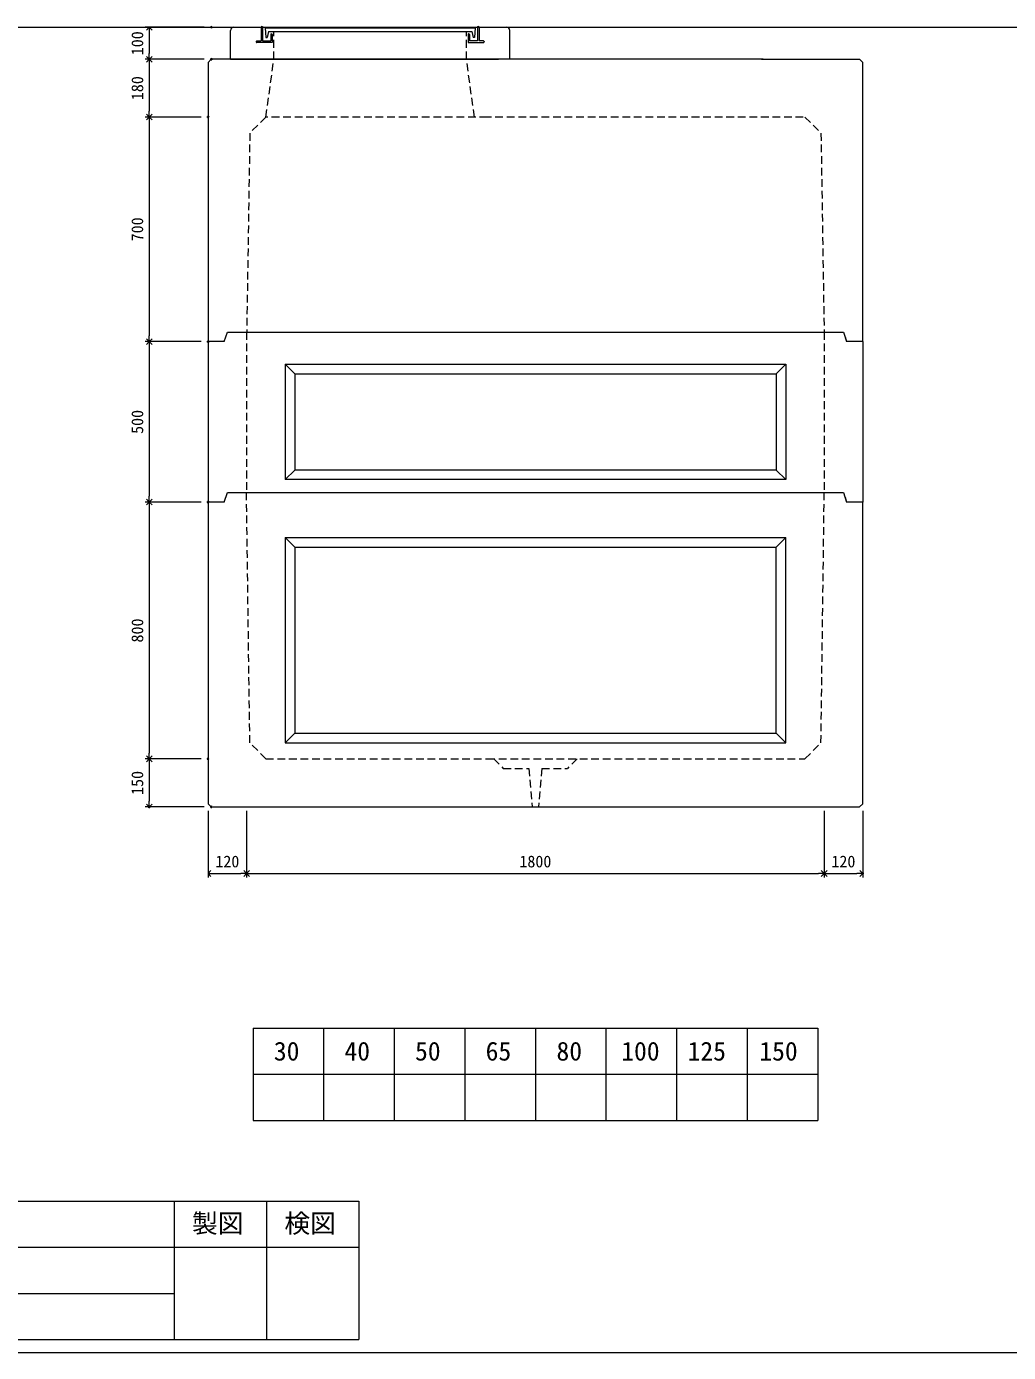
# Model space of a CAD drawing. Units: millimetres, scale not verified. Extents: x -9756 to 9756, y -4649 to 4648.
# Drawn here: x 575 to 3635, y -3902 to 230 of the extents above; entities that cross this region are included whole.
import ezdxf
from ezdxf.enums import TextEntityAlignment as Align

# ---------------------------------------------------------------- set-up
doc = ezdxf.new("R2010")
doc.units = ezdxf.units.MM
doc.header["$LTSCALE"] = 20
doc.header["$PDMODE"] = 32
doc.header["$PDSIZE"] = 4
doc.linetypes.add('DASHED1', pattern=[1.8, 1.2, -0.6])
for name, color, linetype, lineweight in [('0-0_0', 7, 'DASHED1', 5), ('0-2_waku', 7, 'Continuous', 18), ('0-3_gaikei', 7, 'Continuous', 18), ('0-4_kakure', 7, 'DASHED1', 5), ('0-5_sunpou', 7, 'Continuous', 5), ('0-8_uchigawa', 6, 'Continuous', 18), ('0-A_futa', 3, 'Continuous', 18), ('0-B_GL', 4, 'Continuous', 18), ('0-D_文字１', 7, 'Continuous', 18)]:
    doc.layers.add(name, color=color, linetype=linetype, lineweight=lineweight)
doc.layers.add('0-1_Defpoints', color=7, linetype='Continuous')
doc.styles.add('ＭＳ ゴシック', font='')
doc.styles.get('ＭＳ ゴシック').set_extended_font_data('MS Gothic')

# ---------------------------------------------------------------- blocks, each defined once
blk = doc.blocks.new('_Open90')
at = {"layer": '0-5_sunpou'}
blk.add_line((0, 0), (-1, 0), dxfattribs=at)
blk.add_lwpolyline([(-0.5, 0.5), (0, 0), (-0.5, -0.5)], dxfattribs=at)
blk = doc.blocks.new('D96')
at = {"layer": '0-1_Defpoints'}
for p in [(7060.68, 3708.65), (6877.35, 3008.65), (7060.68, 3008.65)]:
    blk.add_point(p, dxfattribs=at)
at = {"layer": '0-5_sunpou'}
for p, q in [((7038.68, 3708.65), (6864.35, 3708.65)), ((6877.35, 3690.65), (6877.35, 3026.65)), ((7038.68, 3008.65), (6864.35, 3008.65))]:
    blk.add_line(p, q, dxfattribs=at)
at = {"layer": '0-5_sunpou', "xscale": 18, "yscale": 18}
for p, rotation in [((6877.35, 3708.65), 90), ((6877.35, 3008.65), 270)]:
    blk.add_blockref('_Open90', p, dxfattribs=dict(at, rotation=rotation))
at = {"layer": '0-5_sunpou', "style": 'ＭＳ ゴシック'}
blk.add_text('700', height=36.66, rotation=90, dxfattribs=at).set_placement((6869.35, 3321.15), align=Align.BOTTOM_LEFT)
blk = doc.blocks.new('D97')
at = {"layer": '0-1_Defpoints'}
for p in [(7060.68, 2508.65), (6877.35, 1708.65), (7060.68, 1708.65)]:
    blk.add_point(p, dxfattribs=at)
at = {"layer": '0-5_sunpou'}
for p, q in [((7038.68, 2508.65), (6864.35, 2508.65)), ((6877.35, 2490.65), (6877.35, 1726.65)), ((7038.68, 1708.65), (6864.35, 1708.65))]:
    blk.add_line(p, q, dxfattribs=at)
at = {"layer": '0-5_sunpou', "xscale": 18, "yscale": 18}
for p, rotation in [((6877.35, 2508.65), 90), ((6877.35, 1708.65), 270)]:
    blk.add_blockref('_Open90', p, dxfattribs=dict(at, rotation=rotation))
at = {"layer": '0-5_sunpou', "style": 'ＭＳ ゴシック'}
blk.add_text('800', height=36.66, rotation=90, dxfattribs=at).set_placement((6869.35, 2071.15), align=Align.BOTTOM_LEFT)
blk = doc.blocks.new('D98')
at = {"layer": '0-1_Defpoints'}
for p in [(7060.68, 1708.65), (6877.35, 1558.65), (7070.68, 1558.65)]:
    blk.add_point(p, dxfattribs=at)
at = {"layer": '0-5_sunpou'}
for p, q in [((7038.68, 1708.65), (6864.35, 1708.65)), ((6877.35, 1690.65), (6877.35, 1576.65)), ((7048.68, 1558.65), (6864.35, 1558.65))]:
    blk.add_line(p, q, dxfattribs=at)
at = {"layer": '0-5_sunpou', "xscale": 18, "yscale": 18}
for p, rotation in [((6877.35, 1708.65), 90), ((6877.35, 1558.65), 270)]:
    blk.add_blockref('_Open90', p, dxfattribs=dict(at, rotation=rotation))
at = {"layer": '0-5_sunpou', "style": 'ＭＳ ゴシック'}
blk.add_text('150', height=36.66, rotation=90, dxfattribs=at).set_placement((6869.35, 1596.15), align=Align.BOTTOM_LEFT)
blk = doc.blocks.new('D99')
at = {"layer": '0-1_Defpoints'}
for p in [(7060.68, 3008.65), (6877.35, 2508.65), (7060.68, 2508.65)]:
    blk.add_point(p, dxfattribs=at)
at = {"layer": '0-5_sunpou'}
for p, q in [((7038.68, 3008.65), (6864.35, 3008.65)), ((6877.35, 2990.65), (6877.35, 2526.65)), ((7038.68, 2508.65), (6864.35, 2508.65))]:
    blk.add_line(p, q, dxfattribs=at)
at = {"layer": '0-5_sunpou', "xscale": 18, "yscale": 18}
for p, rotation in [((6877.35, 3008.65), 90), ((6877.35, 2508.65), 270)]:
    blk.add_blockref('_Open90', p, dxfattribs=dict(at, rotation=rotation))
at = {"layer": '0-5_sunpou', "style": 'ＭＳ ゴシック'}
blk.add_text('500', height=36.66, rotation=90, dxfattribs=at).set_placement((6869.35, 2721.15), align=Align.BOTTOM_LEFT)
blk = doc.blocks.new('D100')
at = {"layer": '0-1_Defpoints'}
for p in [(7070.68, 3988.65), (6877.35, 3888.65), (7070.68, 3888.65)]:
    blk.add_point(p, dxfattribs=at)
at = {"layer": '0-5_sunpou'}
for p, q in [((7048.68, 3988.65), (6864.35, 3988.65)), ((6877.35, 3970.65), (6877.35, 3906.65)), ((7048.68, 3888.65), (6864.35, 3888.65))]:
    blk.add_line(p, q, dxfattribs=at)
at = {"layer": '0-5_sunpou', "xscale": 18, "yscale": 18}
for p, rotation in [((6877.35, 3988.65), 90), ((6877.35, 3888.65), 270)]:
    blk.add_blockref('_Open90', p, dxfattribs=dict(at, rotation=rotation))
at = {"layer": '0-5_sunpou', "style": 'ＭＳ ゴシック'}
blk.add_text('100', height=36.66, rotation=90, dxfattribs=at).set_placement((6869.35, 3901.15), align=Align.BOTTOM_LEFT)
blk = doc.blocks.new('D101')
at = {"layer": '0-1_Defpoints'}
for p in [(7070.68, 3888.65), (6877.35, 3708.65), (7060.68, 3708.65)]:
    blk.add_point(p, dxfattribs=at)
at = {"layer": '0-5_sunpou'}
for p, q in [((7048.68, 3888.65), (6864.35, 3888.65)), ((6877.35, 3870.65), (6877.35, 3726.65)), ((7038.68, 3708.65), (6864.35, 3708.65))]:
    blk.add_line(p, q, dxfattribs=at)
at = {"layer": '0-5_sunpou', "xscale": 18, "yscale": 18}
for p, rotation in [((6877.35, 3888.65), 90), ((6877.35, 3708.65), 270)]:
    blk.add_blockref('_Open90', p, dxfattribs=dict(at, rotation=rotation))
at = {"layer": '0-5_sunpou', "style": 'ＭＳ ゴシック'}
blk.add_text('180', height=36.66, rotation=90, dxfattribs=at).set_placement((6869.35, 3761.15), align=Align.BOTTOM_LEFT)
blk = doc.blocks.new('_Open90_44')
at = {"layer": '0-5_sunpou'}
blk.add_line((0, 0), (-1, 0), dxfattribs=at)
blk.add_lwpolyline([(-0.5, 0.5), (0, 0), (-0.5, -0.5)], dxfattribs=at)
blk = doc.blocks.new('120')
at = {"layer": '0-5_sunpou'}
for p, q in [((-80, 163.97), (-80, -44.26)), ((40, 163.97), (40, -44.26)), ((40, 163.97), (40, -44.26)), ((-62, -31.26), (22, -31.26))]:
    blk.add_line(p, q, dxfattribs=at)
blk.add_point((40, -31.26), dxfattribs=at)
at = {"layer": '0-5_sunpou', "xscale": 18, "yscale": 18, "rotation": 180}
blk.add_blockref('_Open90_44', (-80, -31.26), dxfattribs=at)
at = {"layer": '0-5_sunpou', "xscale": 18, "yscale": 18}
blk.add_blockref('_Open90_44', (40, -31.26), dxfattribs=at)
at = {"layer": '0-5_sunpou', "style": 'ＭＳ ゴシック'}
blk.add_text('120', height=36.66, dxfattribs=at).set_placement((-57.5, -23.26), align=Align.BOTTOM_LEFT)
blk = doc.blocks.new('180')
at = {"layer": '0-5_sunpou'}
for p, q in [((450, 171.45), (450, -36.78)), ((450, 171.45), (450, -36.78)), ((-1332, -23.78), (432, -23.78))]:
    blk.add_line(p, q, dxfattribs=at)
blk.add_point((450, -23.78), dxfattribs=at)
at = {"layer": '0-5_sunpou', "xscale": 18, "yscale": 18, "rotation": 180}
blk.add_blockref('_Open90_44', (-1350, -23.78), dxfattribs=at)
at = {"layer": '0-5_sunpou', "xscale": 18, "yscale": 18}
blk.add_blockref('_Open90_44', (450, -23.78), dxfattribs=at)
at = {"layer": '0-5_sunpou', "style": 'ＭＳ ゴシック'}
blk.add_text('1800', height=36.66, dxfattribs=at).set_placement((-500, -15.78), align=Align.BOTTOM_LEFT)
blk = doc.blocks.new('120120')
at = {"layer": '0-5_sunpou'}
for p, q in [((40, 178.71), (40, -29.52)), ((-62, -16.52), (22, -16.52))]:
    blk.add_line(p, q, dxfattribs=at)
blk.add_point((40, -16.52), dxfattribs=at)
at = {"layer": '0-5_sunpou', "xscale": 18, "yscale": 18, "rotation": 180}
blk.add_blockref('_Open90_44', (-80, -16.52), dxfattribs=at)
at = {"layer": '0-5_sunpou', "xscale": 18, "yscale": 18}
blk.add_blockref('_Open90_44', (40, -16.52), dxfattribs=at)
at = {"layer": '0-5_sunpou', "style": 'ＭＳ ゴシック'}
blk.add_text('120', height=36.66, dxfattribs=at).set_placement((-57.5, -8.52), align=Align.BOTTOM_LEFT)

msp = doc.modelspace()

# ---------------------------------------------------------------- linework, layer by layer
at = {"layer": '0-0_0'}
for p, q in [((2031.11, -2051.63), (2061.11, -2081.63)), ((2291.11, -2051.63), (2261.11, -2081.63)), ((2061.11, -2081.63), (2141.11, -2081.63)), ((2141.11, -2081.63), (2151.11, -2201.63)), ((2181.11, -2081.63), (2171.11, -2201.63)), ((2181.11, -2081.63), (2261.11, -2081.63))]:
    msp.add_line(p, q, dxfattribs=at)
at = {"layer": '0-2_waku'}
for p, q in [((1281.11, -2890.63), (1281.11, -3178.63)), ((1281.11, -2890.63), (1281.11, -3178.63)), ((1281.11, -2890.63), (1281.11, -3178.63)), ((1281.11, -2890.63), (1281.11, -3178.63)), ((1281.11, -2890.63), (3041.11, -2890.63)), ((1501.11, -2890.63), (1501.11, -3178.63)), ((1721.11, -2890.63), (1721.11, -3178.63)), ((1721.11, -2890.63), (1721.11, -3178.63)), ((1941.11, -2890.63), (1941.11, -3178.63)), ((2161.11, -2890.63), (2161.11, -3178.63)), ((2381.11, -2890.63), (2381.11, -3178.63)), ((2601.11, -2890.63), (2601.11, -3178.63)), ((2821.11, -2890.63), (2821.11, -3178.63)), ((3041.11, -2890.63), (3041.11, -3178.63)), ((1281.11, -3034.63), (3041.11, -3034.63)), ((1281.11, -3178.63), (3041.11, -3178.63)), ((-2445.14, -3429.63), (1034.86, -3429.63)), ((-2445.14, -3429.63), (1610.86, -3429.63)), ((1034.86, -3429.63), (1034.86, -3861.63)), ((1322.86, -3429.63), (1322.86, -3861.63)), ((1610.86, -3429.63), (1610.86, -3861.63)), ((-2445.14, -3573.63), (1034.86, -3573.63)), ((-2445.14, -3573.63), (1610.86, -3573.63)), ((-2445.14, -3717.63), (1034.86, -3717.63)), ((-2445.14, -3861.63), (1610.86, -3861.63)), ((-2485.14, -3901.63), (5674.86, -3901.63)), ((-2485.14, -3901.63), (9754.86, -3901.63))]:
    msp.add_line(p, q, dxfattribs=at)
msp.add_lwpolyline([(-2445.14, -3429.63), (-2445.14, -3861.63), (1034.86, -3861.63)], dxfattribs=at)
at = {"layer": '0-3_gaikei'}
for p, q in [((1211.11, 128.37), (1211.11, 218.37)), ((1221.11, 228.37), (1306.11, 228.37)), ((1986.11, 228.37), (2071.11, 228.37)), ((2081.11, 128.37), (2081.11, 218.37)), ((1211.11, 128.37), (1321.11, 128.37)), ((1246.11, 128.37), (2046.11, 128.37)), ((2081.11, 128.37), (1971.11, 128.37)), ((2866.11, 128.37), (3171.11, 128.37)), ((3171.11, 128.37), (3181.11, 118.37)), ((1141.11, 118.37), (1141.11, -751.63)), ((3181.11, -751.63), (3181.11, 118.37)), ((3121.11, -721.63), (3131.11, -751.63)), ((3126.11, -736.63), (3131.11, -751.63)), ((1141.11, -751.63), (1141.11, -1251.63)), ((1191.11, -751.63), (1141.11, -751.63)), ((3181.11, -751.63), (3131.11, -751.63)), ((3181.11, -751.63), (3181.11, -1251.63)), ((3121.11, -1221.63), (3131.11, -1251.63)), ((3126.11, -1236.63), (3131.11, -1251.63)), ((1191.11, -1251.63), (1141.11, -1251.63)), ((3181.11, -1251.63), (3131.11, -1251.63)), ((3181.11, -2191.63), (3181.11, -1251.63)), ((1151.11, -2201.63), (3171.11, -2201.63)), ((3181.11, -2191.63), (3171.11, -2201.63))]:
    msp.add_line(p, q, dxfattribs=at)
for points in [[(2871.11, 128.37), (1151.11, 128.37), (1141.11, 118.37)], [(1191.11, -751.63), (1201.11, -721.63), (3121.11, -721.63)], [(1191.11, -1251.63), (1201.11, -1221.63), (3121.11, -1221.63)], [(1141.11, -1251.63), (1141.11, -2191.63), (1151.11, -2201.63)]]:
    msp.add_lwpolyline(points, dxfattribs=at)
for centre, radius, start, end in [((1220.53, 218.95), 9.44, 86.47383, 183.52617), ((2071.44, 218.7), 9.68, 358.04251, 91.95749), ((2071.11, 218.37), 10, 0, 10)]:
    msp.add_arc(centre, radius, start, end, dxfattribs=at)
at = {"layer": '0-4_kakure'}
for p, q in [((1346.11, 128.37), (1346.11, 214.87)), ((1946.11, 128.37), (1946.11, 214.87)), ((1946.11, 128.37), (1946.11, 212.87)), ((1321.11, -51.63), (1346.11, 128.37)), ((1971.11, -51.63), (1946.11, 128.37)), ((2996.11, -51.63), (2011.11, -51.63)), ((3001.11, -51.63), (3051.11, -101.63)), ((1271.11, -101.63), (1261.35, -721.63)), ((1271.11, -101.63), (1261.35, -721.63)), ((3051.11, -101.63), (3060.88, -721.63)), ((3051.11, -101.63), (3060.88, -721.63)), ((1261.11, -721.63), (1261.11, -1221.63)), ((3061.12, -721.63), (3060.81, -1221.63)), ((1271.11, -2001.63), (1260.71, -1221.63)), ((3051.11, -2001.63), (3061.31, -1221.63)), ((1321.11, -2051.63), (1271.11, -2001.63)), ((1321.11, -2051.63), (2011.11, -2051.63))]:
    msp.add_line(p, q, dxfattribs=at)
for points in [[(2011.11, -51.63), (1321.11, -51.63), (1271.11, -101.63)], [(2011.11, -2051.63), (3001.11, -2051.63), (3051.11, -2001.63)]]:
    msp.add_lwpolyline(points, dxfattribs=at)
at = {"layer": '0-8_uchigawa'}
for p, q in [((1381.11, -821.63), (2181.11, -821.63)), ((1381.11, -821.63), (1381.11, -1181.63)), ((1381.11, -821.63), (1411.11, -851.63)), ((2181.11, -821.63), (2941.11, -821.63)), ((2911.11, -851.63), (2941.11, -821.63)), ((2941.11, -821.63), (2941.11, -1181.63)), ((1411.11, -851.63), (2181.11, -851.63)), ((1411.11, -851.63), (1411.11, -1151.63)), ((2181.11, -851.63), (2911.11, -851.63)), ((2911.11, -851.63), (2911.11, -1151.63)), ((1381.11, -1181.63), (1411.11, -1151.63)), ((2911.11, -1151.63), (1411.11, -1151.63)), ((2911.11, -1151.63), (2941.11, -1181.63)), ((2941.11, -1181.63), (1381.11, -1181.63)), ((1381.11, -1361.63), (1381.11, -2001.63)), ((1381.11, -1361.63), (2941.11, -1361.63)), ((1381.11, -1361.63), (2941.11, -1361.63)), ((1381.11, -1361.63), (1411.11, -1391.63)), ((2941.11, -1361.63), (2911.11, -1391.63)), ((2941.11, -2001.63), (2941.11, -1361.63)), ((1411.11, -1391.63), (1411.11, -1971.63)), ((1411.11, -1391.63), (2911.11, -1391.63)), ((2911.11, -1971.63), (2911.11, -1391.63)), ((1381.11, -2001.63), (1411.11, -1971.63)), ((1411.11, -1971.63), (2911.11, -1971.63)), ((1421.61, -1971.63), (2161.11, -1971.63)), ((2161.11, -1971.63), (2900.61, -1971.63)), ((2941.11, -2001.63), (2911.11, -1971.63)), ((1381.11, -2001.63), (2941.11, -2001.63))]:
    msp.add_line(p, q, dxfattribs=at)
at = {"layer": '0-A_futa'}
for p, q in [((1306.11, 228.37), (1306.11, 185.37)), ((1308.11, 230.37), (1311.11, 230.37)), ((1311.11, 230.37), (1311.11, 185.37)), ((1318.92, 225.87), (1973.25, 225.87)), ((1318.92, 225.87), (1321.41, 195.87)), ((1329.44, 214.87), (1325.12, 195.87)), ((1329.44, 214.87), (1962.78, 214.87)), ((1338.11, 207.37), (1339.11, 207.37)), ((1954.11, 207.37), (1953.11, 207.37)), ((1962.78, 214.87), (1967.1, 195.87)), ((1973.25, 225.87), (1971, 195.87)), ((1981.11, 230.37), (1981.11, 185.37)), ((1981.11, 230.37), (1984.11, 230.37)), ((1986.11, 228.37), (1986.11, 185.37)), ((1291.11, 183.37), (1291.11, 182.37)), ((1293.11, 185.37), (1306.11, 185.37)), ((1341.11, 180.37), (1293.11, 180.37)), ((1311.11, 185.37), (1336.11, 185.37)), ((1321.41, 195.87), (1325.12, 195.87)), ((1336.11, 205.37), (1336.11, 185.37)), ((1341.11, 205.37), (1341.11, 180.37)), ((1951.11, 205.37), (1951.11, 180.37)), ((1951.11, 180.37), (1999.11, 180.37)), ((1956.11, 205.37), (1956.11, 185.37)), ((1981.11, 185.37), (1956.11, 185.37)), ((1971, 195.87), (1967.1, 195.87)), ((1999.11, 185.37), (1986.11, 185.37)), ((2001.11, 183.37), (2001.11, 182.37))]:
    msp.add_line(p, q, dxfattribs=at)
for centre, start, end in [((1308.11, 228.37), 90, 180), ((1338.11, 205.37), 90, 180), ((1339.11, 205.37), 0, 90), ((1953.11, 205.37), 90, 180), ((1954.11, 205.37), 0, 90), ((1984.11, 228.37), 0, 90), ((1293.11, 183.37), 90, 180), ((1293.11, 182.37), 180, 270), ((1999.11, 183.37), 0, 90), ((1999.11, 182.37), 270, 0)]:
    msp.add_arc(centre, 2, start, end, dxfattribs=at)
at = {"layer": '0-B_GL'}
msp.add_line((-2483.91, 228.37), (9756.09, 228.37), dxfattribs=at)

# ---------------------------------------------------------------- block references
at = {"layer": '0-5_sunpou'}
for name, p in [('D100', (-5919.57, -3760.29)), ('D101', (-5919.57, -3760.29)), ('D96', (-5919.57, -3760.29)), ('D99', (-5919.57, -3760.29)), ('D97', (-5919.57, -3760.29)), ('D98', (-5919.57, -3760.29)), ('120', (1221.11, -2377.6)), ('180', (2611.11, -2385.08)), ('120120', (3141.11, -2392.34))]:
    msp.add_blockref(name, p, dxfattribs=at)

# ---------------------------------------------------------------- texts
at = {"layer": '0-D_文字１', "style": 'ＭＳ ゴシック'}
for s, p in [('30', (1345.98, -3009.55)), ('40', (1565.98, -3009.55)), ('50', (1785.98, -3009.55)), ('65', (2005.98, -3009.55)), ('80', (2226.8, -3009.55)), ('100', (2428.54, -3009.55)), ('125', (2635.32, -3009.55)), ('150', (2858.85, -3009.55)), ('製図', (1090.98, -3546.13)), ('検図', (1378.98, -3546.13))]:
    msp.add_text(s, height=58.65, dxfattribs=at).set_placement(p, align=Align.BOTTOM_LEFT)

doc.saveas('drawing.dxf')
